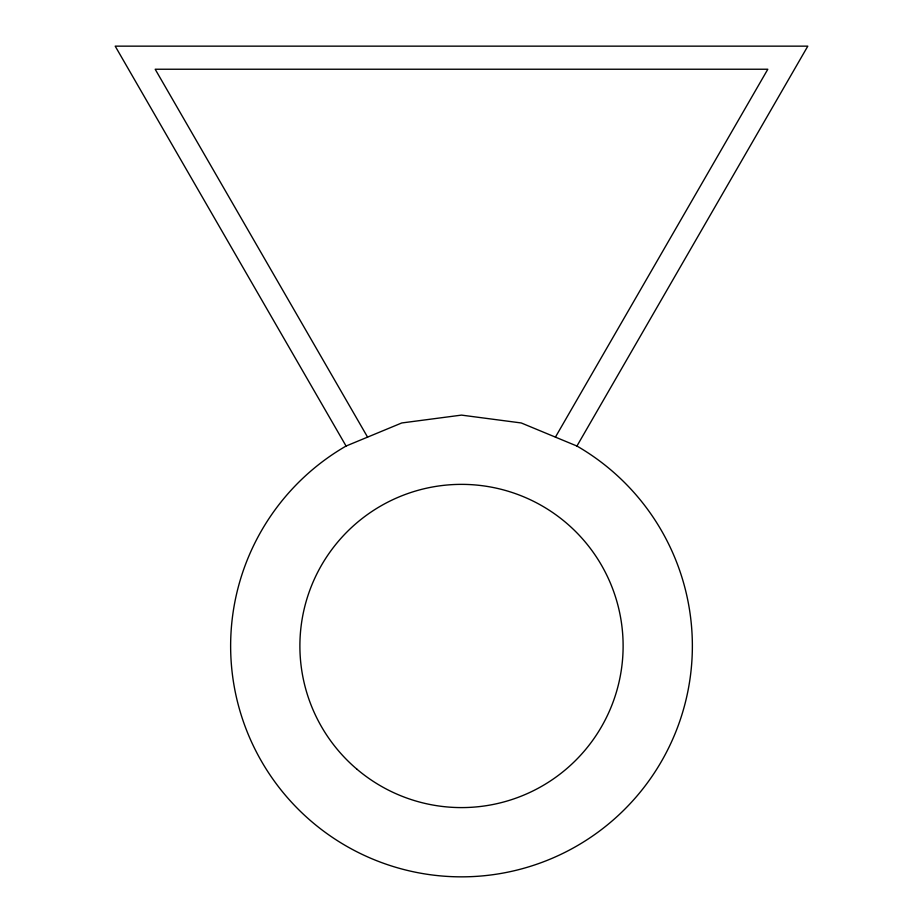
<?xml version="1.0" encoding="UTF-8"?>
<svg xmlns="http://www.w3.org/2000/svg" width="923" height="923" viewBox="0 0 923 923"><rect width="100%" height="100%" fill="white"/><g stroke="black" fill="none" stroke-linecap="round" stroke-linejoin="round"><path stroke-width="1.38" d="M555.427 437.121L767.821 69.237L155.179 69.237L367.573 437.121M576.933 446.04L807.81 46.15L115.19 46.15L346.067 446.04A230.877 230.877 0 0 0 284.642 794.38A230.877 230.877 0 0 0 638.358 794.38A230.877 230.877 0 0 0 576.933 446.04L521.253 422.965L461.5 415.108L401.747 422.965L346.067 446.04M356.82 769.101A161.606 161.606 0 0 0 620.475 675.071A161.606 161.606 0 0 0 407.216 493.759A161.606 161.606 0 0 0 356.82 769.101"/></g></svg>
